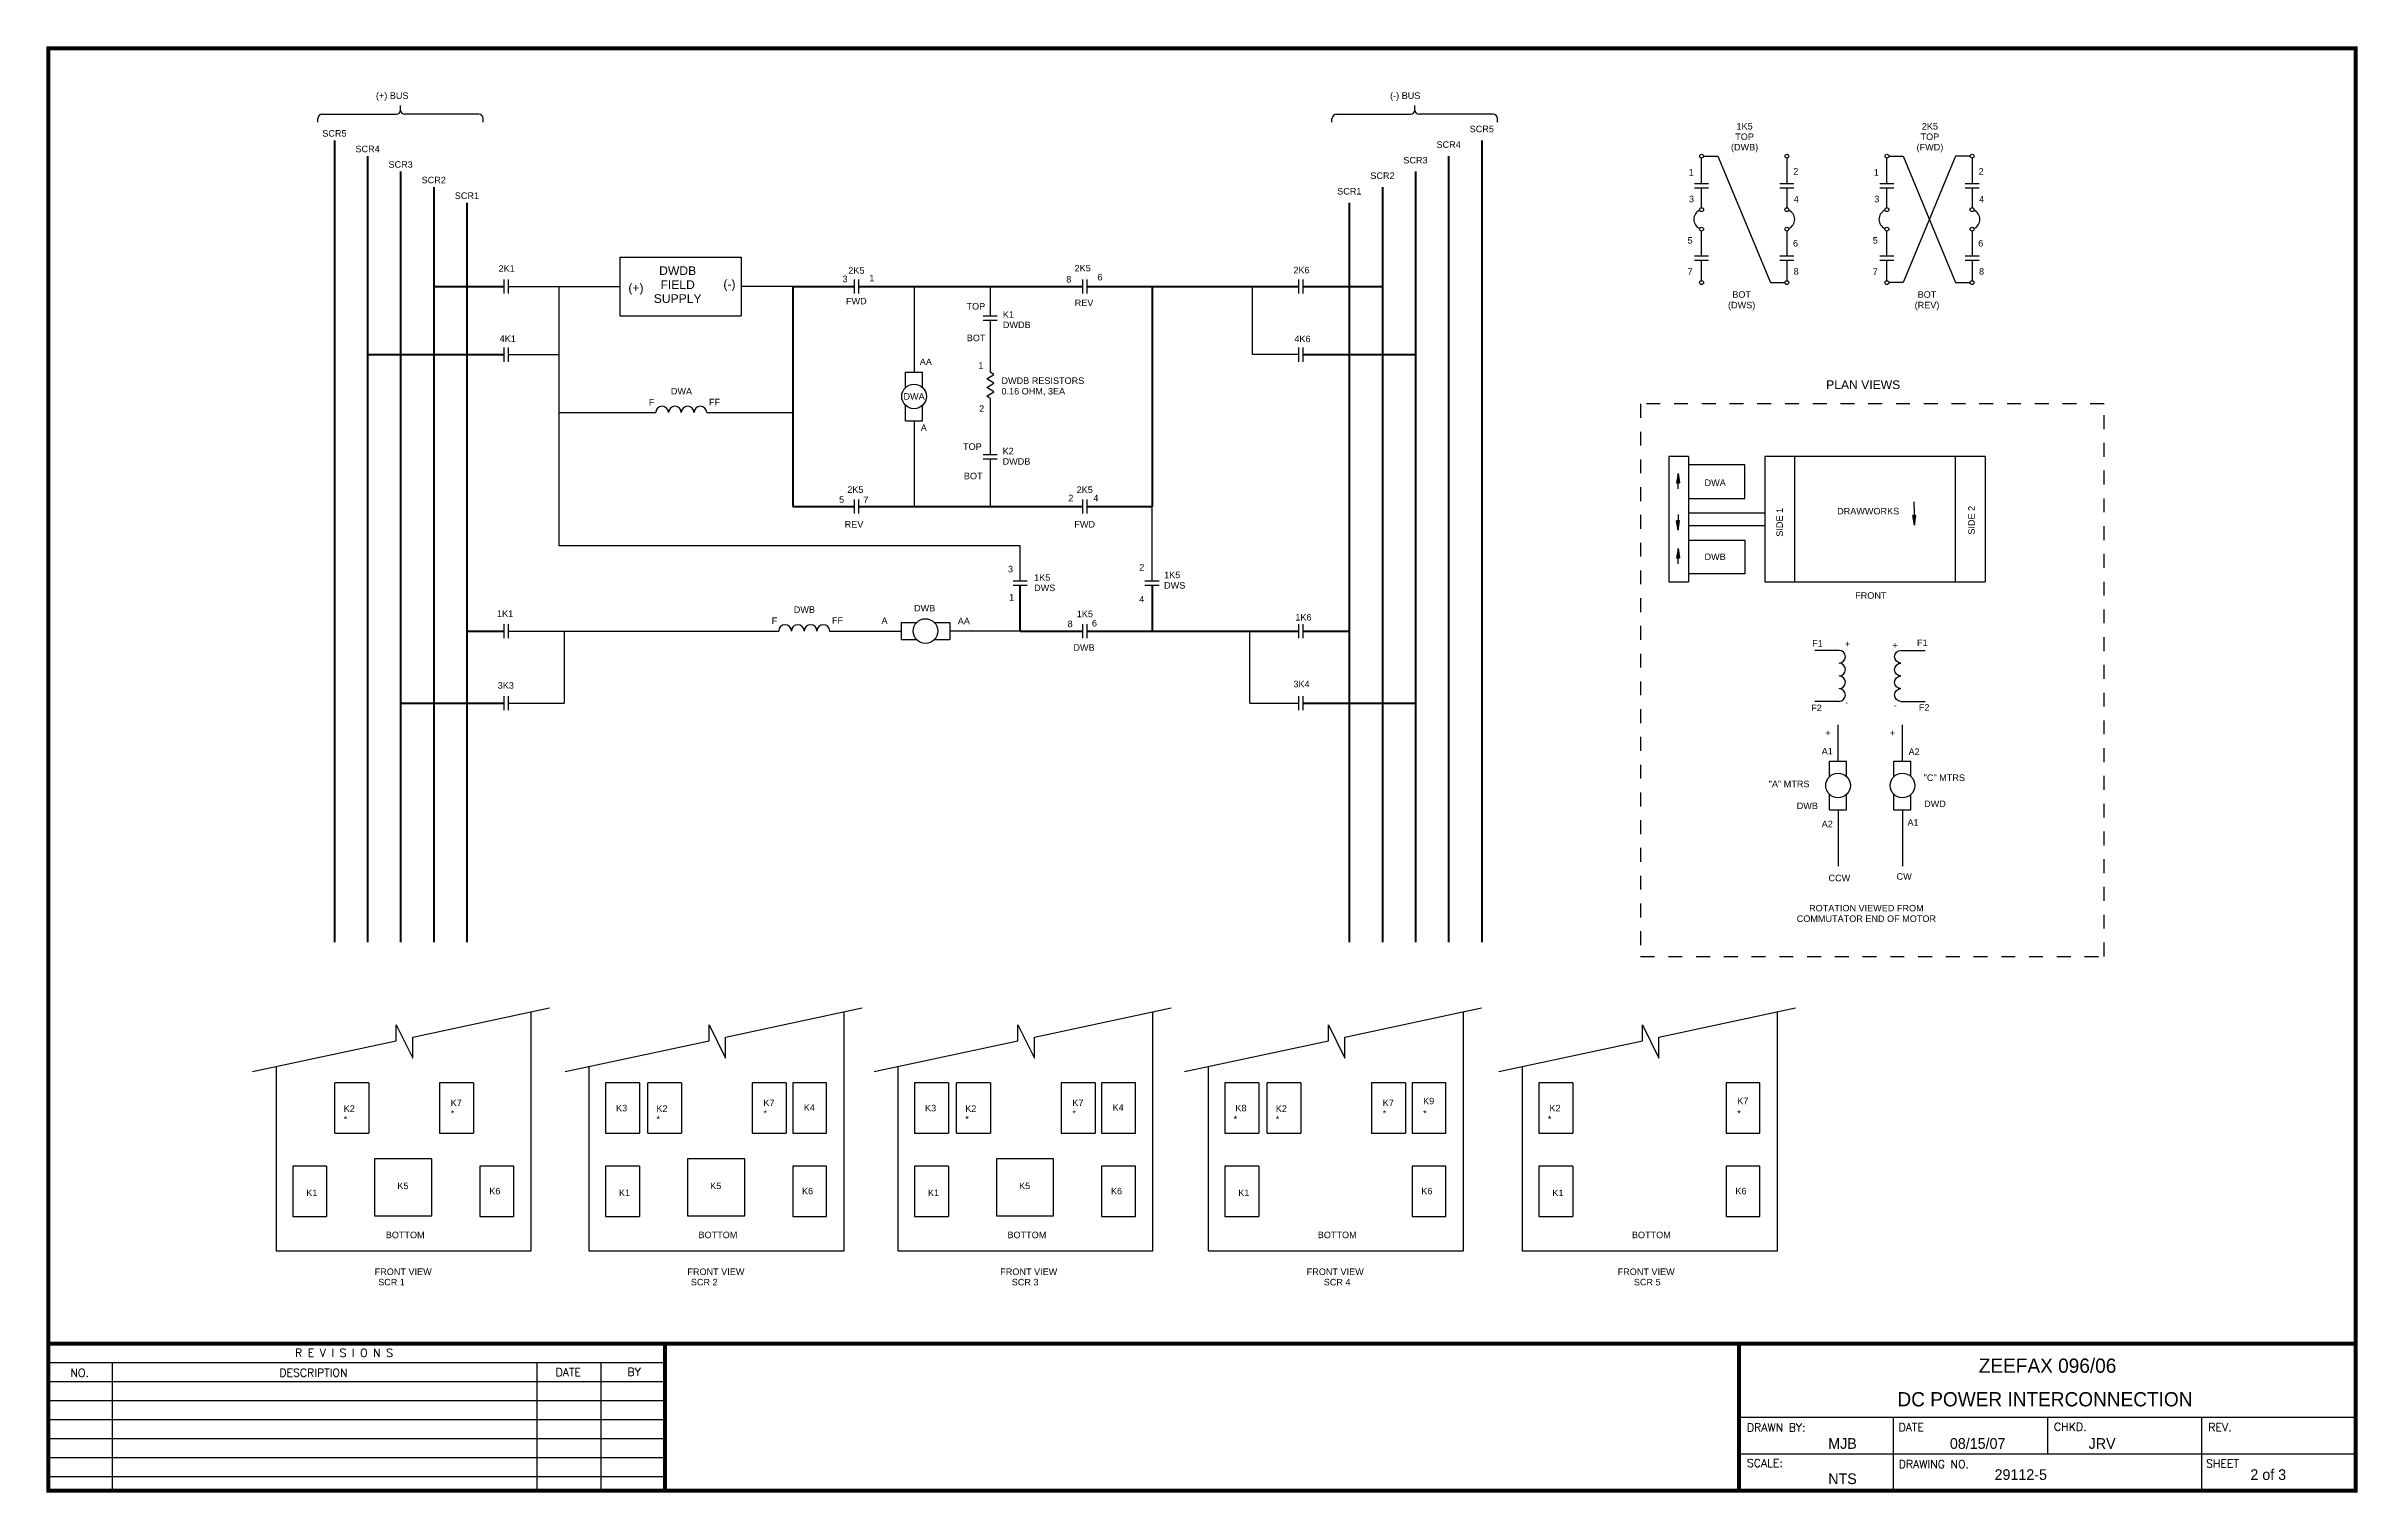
# Model space of a CAD drawing. Extents: x 1.8 to 18.4, y -2.1 to 8.3.
import ezdxf
from ezdxf.enums import TextEntityAlignment as Align

# ---------------------------------------------------------------- set-up
doc = ezdxf.new("R2010")
doc.units = 0
doc.header["$MEASUREMENT"] = 0
doc.linetypes.add('DASHED2', pattern=[0.375, 0.25, -0.125])
doc.layers.get('0').update_dxf_attribs({"linetype": 'CONTINUOUS'})
doc.layers.add('DRAWING', color=7, linetype='CONTINUOUS')
doc.styles.add('A1', font='A1.shx')
doc.styles.add('ROMAND', font='ROMAND.shx')
doc.styles.get("Standard").update_dxf_attribs({"font": 'ARIAL.TTF'})

# ---------------------------------------------------------------- blocks, each defined once
blk = doc.blocks.new('npcap')
for p, q in [((0, 0.051), (0, -0.051)), ((0.031, 0.051), (0.031, -0.051))]:
    blk.add_line(p, q)
blk = doc.blocks.new('coil')
for centre in [(0.046, 0), (0.138, 0), (0.23, 0), (0.322, 0)]:
    blk.add_arc(centre, 0.046, 0, 180)
blk = doc.blocks.new('resistor')
for p, q in [((0, 0), (0.016, 0.025)), ((0.016, 0.025), (0.047, -0.025)), ((0.047, -0.025), (0.08, 0.025)), ((0.08, 0.025), (0.111, -0.025)), ((0.111, -0.025), (0.142, 0.025)), ((0.142, 0.025), (0.174, -0.025)), ((0.174, -0.025), (0.189, 0))]:
    blk.add_line(p, q)
blk = doc.blocks.new('pot_arrow')
blk.add_hatch(color=256).paths.add_polyline_path([(-0.068, 0.011), (-0.068, -0.011), (0, 0)])
for p, q in [((-0.068, 0.011), (-0.068, -0.011)), ((0, 0), (-0.068, 0.011)), ((0, 0), (-0.068, -0.011))]:
    blk.add_line(p, q)

msp = doc.modelspace()

# ---------------------------------------------------------------- linework, layer by layer
at = {"color": 7}
for p, q in [((1.779, -1.059), (1.779, -2.119)), ((1.779, -1.196), (6.224, -1.196)), ((1.779, -1.332), (6.224, -1.332)), ((2.24, -1.196), (2.24, -2.119)), ((5.302, -1.196), (5.302, -2.119)), ((5.763, -1.196), (5.763, -2.119)), ((1.779, -1.469), (6.224, -1.469)), ((1.779, -1.606), (6.224, -1.606)), ((13.966, -1.589), (18.411, -1.589)), ((15.077, -1.589), (15.077, -2.119)), ((16.189, -1.589), (16.189, -1.854)), ((17.3, -1.589), (17.3, -2.119)), ((1.779, -1.743), (6.224, -1.743)), ((1.779, -1.88), (6.224, -1.88)), ((13.966, -1.854), (18.411, -1.854)), ((1.779, -2.017), (6.224, -2.017))]:
    msp.add_line(p, q, dxfattribs=at)
at = {"color": 7, "const_width": 0.0288}
msp.add_lwpolyline([(18.411, -2.119), (18.411, 8.276), (1.779, 8.276), (1.779, -2.119)], close=True, dxfattribs=at)
for points in [[(1.779, -1.059), (18.411, -1.059)], [(6.224, -1.059), (6.224, -2.119)], [(13.966, -2.119), (13.966, -1.059)]]:
    msp.add_lwpolyline(points, dxfattribs=at)
at = {"layer": 'DRAWING', "color": 7}
for p, q in [((4.318, 7.831), (4.318, 7.864)), ((11.629, 7.831), (11.629, 7.864)), ((3.722, 7.744), (3.722, 7.769)), ((3.753, 7.8), (4.287, 7.8)), ((4.883, 7.8), (4.349, 7.8)), ((4.915, 7.744), (4.915, 7.769)), ((11.032, 7.744), (11.032, 7.769)), ((11.064, 7.8), (11.598, 7.8)), ((12.194, 7.8), (11.66, 7.8)), ((12.225, 7.744), (12.225, 7.769)), ((13.71, 7.498), (13.814, 7.498)), ((13.814, 7.498), (14.192, 6.587)), ((15.046, 7.498), (15.15, 7.498)), ((15.527, 7.498), (15.15, 6.587)), ((15.15, 7.498), (15.527, 6.587)), ((15.632, 7.498), (15.527, 7.498)), ((13.696, 7.302), (13.696, 7.485)), ((14.311, 7.485), (14.311, 7.302)), ((15.032, 7.302), (15.032, 7.485)), ((15.646, 7.485), (15.646, 7.302)), ((13.696, 7.127), (13.696, 7.271)), ((14.311, 7.271), (14.311, 7.127)), ((15.032, 7.127), (15.032, 7.271)), ((15.646, 7.271), (15.646, 7.127)), ((13.696, 6.78), (13.696, 6.958)), ((14.311, 6.958), (14.311, 6.78)), ((15.032, 6.78), (15.032, 6.958)), ((15.646, 6.958), (15.646, 6.78)), ((5.9, 6.771), (5.9, 6.347)), ((5.9, 6.771), (6.773, 6.771)), ((6.773, 6.771), (6.773, 6.347)), ((13.696, 6.601), (13.696, 6.749)), ((14.311, 6.749), (14.311, 6.601)), ((15.032, 6.601), (15.032, 6.749)), ((15.646, 6.749), (15.646, 6.601)), ((5.095, 6.559), (5.9, 6.559)), ((5.462, 4.69), (5.462, 6.559)), ((7.147, 6.559), (6.773, 6.559)), ((8.02, 6.559), (8.02, 5.942)), ((8.569, 6.559), (8.569, 6.345)), ((10.46, 6.068), (10.46, 6.559)), ((14.192, 6.587), (14.297, 6.587)), ((15.15, 6.587), (15.045, 6.587)), ((15.527, 6.587), (15.632, 6.587)), ((5.9, 6.347), (6.773, 6.347)), ((8.569, 6.313), (8.569, 5.941)), ((5.095, 6.068), (5.462, 6.068)), ((10.792, 6.068), (10.46, 6.068)), ((7.959, 5.942), (8.081, 5.942)), ((7.959, 5.831), (7.959, 5.942)), ((8.081, 5.831), (8.081, 5.942)), ((7.959, 5.592), (7.959, 5.702)), ((8.081, 5.592), (8.081, 5.702)), ((8.569, 5.752), (8.569, 5.347)), ((5.462, 5.65), (6.158, 5.65)), ((6.525, 5.65), (7.147, 5.65)), ((7.959, 5.592), (8.081, 5.592)), ((8.02, 5.592), (8.02, 4.974)), ((13.461, 5.333), (13.461, 4.43)), ((13.601, 5.333), (13.461, 5.333)), ((13.601, 5.333), (13.601, 4.43)), ((15.739, 5.333), (14.151, 5.333)), ((14.151, 5.333), (14.151, 4.43)), ((14.366, 5.333), (14.366, 4.43)), ((15.525, 5.333), (15.525, 4.43)), ((15.739, 5.333), (15.739, 4.43)), ((8.569, 5.316), (8.569, 4.974)), ((13.527, 5.101), (13.527, 5.212)), ((14.008, 5.274), (13.601, 5.274)), ((14.008, 5.032), (14.008, 5.274)), ((13.601, 5.032), (14.008, 5.032)), ((15.227, 5.008), (15.23, 4.84)), ((9.735, 4.436), (9.735, 4.974)), ((13.527, 4.915), (13.527, 4.803)), ((13.601, 4.927), (14.151, 4.927)), ((13.601, 4.837), (14.151, 4.837)), ((8.784, 4.69), (5.462, 4.69)), ((8.784, 4.436), (8.784, 4.69)), ((13.527, 4.56), (13.527, 4.672)), ((13.601, 4.731), (14.008, 4.731)), ((14.008, 4.731), (14.008, 4.489)), ((13.461, 4.43), (13.601, 4.43)), ((14.008, 4.489), (13.601, 4.489)), ((14.151, 4.43), (15.739, 4.43)), ((5.095, 4.076), (7.044, 4.076)), ((5.499, 4.076), (5.499, 3.557)), ((7.411, 4.076), (7.927, 4.076)), ((7.411, 4.076), (7.927, 4.076)), ((7.927, 4.137), (7.927, 4.015)), ((7.927, 4.137), (8.037, 4.137)), ((7.927, 4.015), (8.037, 4.015)), ((8.167, 4.137), (8.277, 4.137)), ((8.167, 4.015), (8.277, 4.015)), ((8.277, 4.137), (8.277, 4.015)), ((8.784, 4.076), (8.277, 4.076)), ((10.441, 3.557), (10.441, 4.076)), ((14.687, 3.937), (14.513, 3.937)), ((15.133, 3.937), (15.307, 3.937)), ((5.095, 3.557), (5.499, 3.557)), ((10.441, 3.557), (10.792, 3.557)), ((14.687, 3.569), (14.513, 3.569)), ((15.133, 3.569), (15.307, 3.569)), ((14.68, 3.138), (14.68, 3.4)), ((15.144, 3.138), (15.144, 3.4)), ((14.619, 3.028), (14.619, 3.138)), ((14.619, 3.138), (14.741, 3.138)), ((14.741, 3.028), (14.741, 3.138)), ((15.083, 3.138), (15.205, 3.138)), ((15.083, 3.028), (15.083, 3.138)), ((15.205, 3.028), (15.205, 3.138)), ((14.619, 2.789), (14.619, 2.899)), ((14.741, 2.789), (14.741, 2.899)), ((15.083, 2.789), (15.083, 2.899)), ((15.205, 2.789), (15.205, 2.899)), ((14.619, 2.789), (14.741, 2.789)), ((14.68, 2.789), (14.68, 2.381)), ((15.083, 2.789), (15.205, 2.789)), ((15.144, 2.789), (15.144, 2.381)), ((4.406, 1.149), (5.392, 1.36)), ((6.66, 1.149), (7.646, 1.36)), ((8.887, 1.149), (9.873, 1.36)), ((11.124, 1.149), (12.11, 1.36)), ((13.388, 1.149), (14.374, 1.36)), ((4.288, 1.238), (4.406, 0.998)), ((4.288, 1.124), (4.288, 1.238)), ((5.261, -0.39), (5.261, 1.332)), ((6.542, 1.238), (6.66, 0.998)), ((6.542, 1.124), (6.542, 1.238)), ((7.515, -0.39), (7.515, 1.332)), ((8.769, 1.238), (8.887, 0.998)), ((8.769, 1.124), (8.769, 1.238)), ((9.742, -0.39), (9.742, 1.332)), ((11.006, 1.124), (11.006, 1.238)), ((11.006, 1.238), (11.124, 0.998)), ((11.979, -0.39), (11.979, 1.332)), ((13.27, 1.238), (13.388, 0.998)), ((13.27, 1.124), (13.27, 1.238)), ((14.243, -0.39), (14.243, 1.332)), ((3.251, 0.901), (4.288, 1.124)), ((4.406, 0.998), (4.406, 1.149)), ((5.505, 0.901), (6.542, 1.124)), ((6.66, 0.998), (6.66, 1.149)), ((7.732, 0.901), (8.769, 1.124)), ((8.887, 0.998), (8.887, 1.149)), ((9.969, 0.901), (11.006, 1.124)), ((11.124, 0.998), (11.124, 1.149)), ((12.234, 0.901), (13.27, 1.124)), ((13.388, 0.998), (13.388, 1.149)), ((3.422, 0.938), (3.422, -0.39)), ((5.676, 0.938), (5.676, -0.39)), ((7.902, 0.938), (7.902, -0.39)), ((10.14, 0.938), (10.14, -0.39)), ((12.404, 0.938), (12.404, -0.39)), ((3.845, 0.459), (3.845, 0.821)), ((4.09, 0.821), (3.845, 0.821)), ((4.09, 0.821), (4.09, 0.459)), ((4.6, 0.821), (4.6, 0.459)), ((4.844, 0.821), (4.6, 0.821)), ((4.844, 0.821), (4.844, 0.459)), ((5.796, 0.821), (5.796, 0.459)), ((6.041, 0.821), (5.796, 0.821)), ((6.041, 0.821), (6.041, 0.459)), ((6.1, 0.459), (6.1, 0.821)), ((6.344, 0.821), (6.1, 0.821)), ((6.344, 0.821), (6.344, 0.459)), ((6.854, 0.821), (6.854, 0.459)), ((7.098, 0.821), (6.854, 0.821)), ((7.098, 0.821), (7.098, 0.459)), ((7.389, 0.821), (7.145, 0.821)), ((7.145, 0.821), (7.145, 0.459)), ((7.389, 0.459), (7.389, 0.821)), ((8.267, 0.821), (8.023, 0.821)), ((8.023, 0.821), (8.023, 0.459)), ((8.267, 0.821), (8.267, 0.459)), ((8.571, 0.821), (8.326, 0.821)), ((8.326, 0.459), (8.326, 0.821)), ((8.571, 0.821), (8.571, 0.459)), ((9.325, 0.821), (9.081, 0.821)), ((9.081, 0.821), (9.081, 0.459)), ((9.325, 0.821), (9.325, 0.459)), ((9.371, 0.821), (9.371, 0.459)), ((9.616, 0.821), (9.371, 0.821)), ((9.616, 0.459), (9.616, 0.821)), ((10.26, 0.821), (10.26, 0.459)), ((10.505, 0.821), (10.26, 0.821)), ((10.505, 0.821), (10.505, 0.459)), ((10.808, 0.821), (10.564, 0.821)), ((10.564, 0.459), (10.564, 0.821)), ((10.808, 0.821), (10.808, 0.459)), ((11.562, 0.821), (11.318, 0.821)), ((11.318, 0.821), (11.318, 0.459)), ((11.562, 0.821), (11.562, 0.459)), ((11.609, 0.821), (11.609, 0.459)), ((11.853, 0.821), (11.609, 0.821)), ((11.853, 0.459), (11.853, 0.821)), ((12.769, 0.821), (12.524, 0.821)), ((12.524, 0.821), (12.524, 0.459)), ((12.769, 0.821), (12.769, 0.459)), ((14.117, 0.821), (13.873, 0.821)), ((13.873, 0.821), (13.873, 0.459)), ((14.117, 0.459), (14.117, 0.821)), ((3.845, 0.459), (4.09, 0.459)), ((4.6, 0.459), (4.844, 0.459)), ((5.796, 0.459), (6.041, 0.459)), ((6.1, 0.459), (6.344, 0.459)), ((6.854, 0.459), (7.098, 0.459)), ((7.145, 0.459), (7.389, 0.459)), ((8.023, 0.459), (8.267, 0.459)), ((8.326, 0.459), (8.571, 0.459)), ((9.081, 0.459), (9.325, 0.459)), ((9.371, 0.459), (9.616, 0.459)), ((10.26, 0.459), (10.505, 0.459)), ((10.564, 0.459), (10.808, 0.459)), ((11.318, 0.459), (11.562, 0.459)), ((11.609, 0.459), (11.853, 0.459)), ((12.524, 0.459), (12.769, 0.459)), ((13.873, 0.459), (14.117, 0.459)), ((3.542, 0.219), (3.542, -0.143)), ((3.786, 0.219), (3.542, 0.219)), ((3.786, 0.219), (3.786, -0.143)), ((4.132, 0.274), (4.132, -0.139)), ((4.545, 0.274), (4.132, 0.274)), ((4.545, -0.139), (4.545, 0.274)), ((4.89, 0.219), (4.89, -0.143)), ((5.135, 0.219), (4.89, 0.219)), ((5.135, -0.143), (5.135, 0.219)), ((5.796, 0.219), (5.796, -0.143)), ((6.041, 0.219), (5.796, 0.219)), ((6.041, 0.219), (6.041, -0.143)), ((6.386, 0.274), (6.386, -0.139)), ((6.799, 0.274), (6.386, 0.274)), ((6.799, -0.139), (6.799, 0.274)), ((7.145, 0.219), (7.145, -0.143)), ((7.389, 0.219), (7.145, 0.219)), ((7.389, -0.143), (7.389, 0.219)), ((8.023, 0.219), (8.023, -0.143)), ((8.267, 0.219), (8.023, 0.219)), ((8.267, 0.219), (8.267, -0.143)), ((8.613, 0.274), (8.613, -0.139)), ((9.026, 0.274), (8.613, 0.274)), ((9.026, -0.139), (9.026, 0.274)), ((9.371, 0.219), (9.371, -0.143)), ((9.616, 0.219), (9.371, 0.219)), ((9.616, -0.143), (9.616, 0.219)), ((10.26, 0.219), (10.26, -0.143)), ((10.505, 0.219), (10.26, 0.219)), ((10.505, 0.219), (10.505, -0.143)), ((11.609, 0.219), (11.609, -0.143)), ((11.853, 0.219), (11.609, 0.219)), ((11.853, -0.143), (11.853, 0.219)), ((12.524, 0.219), (12.524, -0.143)), ((12.769, 0.219), (12.524, 0.219)), ((12.769, 0.219), (12.769, -0.143)), ((13.873, 0.219), (13.873, -0.143)), ((14.117, 0.219), (13.873, 0.219)), ((14.117, -0.143), (14.117, 0.219)), ((3.542, -0.143), (3.786, -0.143)), ((4.132, -0.139), (4.545, -0.139)), ((4.89, -0.143), (5.135, -0.143)), ((5.796, -0.143), (6.041, -0.143)), ((6.386, -0.139), (6.799, -0.139)), ((7.145, -0.143), (7.389, -0.143)), ((8.023, -0.143), (8.267, -0.143)), ((8.613, -0.139), (9.026, -0.139)), ((9.371, -0.143), (9.616, -0.143)), ((10.26, -0.143), (10.505, -0.143)), ((11.609, -0.143), (11.853, -0.143)), ((12.524, -0.143), (12.769, -0.143)), ((13.873, -0.143), (14.117, -0.143)), ((3.422, -0.39), (5.261, -0.39)), ((5.676, -0.39), (7.515, -0.39)), ((7.902, -0.39), (9.742, -0.39)), ((10.14, -0.39), (11.979, -0.39)), ((12.404, -0.39), (14.243, -0.39))]:
    msp.add_line(p, q, dxfattribs=at)
at = {"layer": 'DRAWING', "color": 7, "lineweight": 50}
for p, q in [((3.842, 7.612), (3.842, 1.834)), ((4.081, 7.499), (4.081, 1.834)), ((11.873, 7.499), (11.873, 1.834)), ((12.112, 7.612), (12.112, 1.834)), ((4.319, 7.387), (4.319, 1.834)), ((11.634, 7.387), (11.634, 1.834)), ((4.558, 7.275), (4.558, 1.834)), ((11.396, 7.275), (11.396, 1.834)), ((4.797, 7.163), (4.797, 1.834)), ((11.157, 7.163), (11.157, 1.834)), ((4.558, 6.559), (5.063, 6.559)), ((7.147, 6.559), (7.147, 4.974)), ((7.147, 6.559), (7.588, 6.559)), ((7.62, 6.559), (9.235, 6.559)), ((9.266, 6.559), (10.792, 6.559)), ((9.735, 6.559), (9.735, 4.974)), ((10.823, 6.559), (11.396, 6.559)), ((4.081, 6.068), (5.063, 6.068)), ((10.823, 6.068), (11.634, 6.068)), ((7.147, 4.974), (7.588, 4.974)), ((7.62, 4.974), (9.235, 4.974)), ((9.266, 4.974), (9.735, 4.974)), ((8.784, 4.076), (8.784, 4.404)), ((9.735, 4.404), (9.735, 4.076)), ((4.797, 4.076), (5.063, 4.076)), ((8.784, 4.076), (9.235, 4.076)), ((9.266, 4.076), (10.792, 4.076)), ((10.823, 4.076), (11.157, 4.076)), ((4.319, 3.557), (5.063, 3.557)), ((10.823, 3.557), (11.634, 3.557))]:
    msp.add_line(p, q, dxfattribs=at)
at = {"layer": 'DRAWING', "color": 7, "linetype": 'DASHED2', "ltscale": 0.375}
for p, q in [((13.257, 5.713), (13.257, 1.732)), ((16.598, 5.713), (13.257, 5.713)), ((16.598, 1.732), (16.598, 5.713)), ((13.257, 1.732), (16.598, 1.732))]:
    msp.add_line(p, q, dxfattribs=at)
at = {"layer": 'DRAWING', "color": 7}
for centre, radius in [((13.696, 7.498), 0.0139), ((14.311, 7.498), 0.0139), ((15.032, 7.498), 0.0139), ((15.646, 7.498), 0.0139), ((13.696, 7.113), 0.0139), ((14.311, 7.113), 0.0139), ((15.032, 7.113), 0.0139), ((15.646, 7.113), 0.0139), ((13.696, 6.972), 0.0139), ((14.311, 6.972), 0.0139), ((15.032, 6.972), 0.0139), ((15.646, 6.972), 0.0139), ((13.696, 6.587), 0.0139), ((14.311, 6.587), 0.0139), ((15.032, 6.587), 0.0139), ((15.646, 6.587), 0.0139), ((8.02, 5.767), 0.0889), ((8.102, 4.076), 0.0889), ((14.68, 2.963), 0.0889), ((15.144, 2.963), 0.0889)]:
    msp.add_circle(centre, radius, dxfattribs=at)
for centre, radius, start, end in [((4.287, 7.831), 0.0312, 270, 0), ((4.349, 7.831), 0.0312, 180, 270), ((11.598, 7.831), 0.0312, 270, 0), ((11.66, 7.831), 0.0312, 180, 270), ((3.753, 7.769), 0.0312, 90, 180), ((4.883, 7.769), 0.0312, 0, 90), ((11.064, 7.769), 0.0312, 90, 180), ((12.194, 7.769), 0.0312, 0, 90), ((13.712, 7.043), 0.0724, 113.628, 246.372), ((14.295, 7.043), 0.0724, 293.628, 66.372), ((15.047, 7.043), 0.0724, 113.628, 246.372), ((15.63, 7.043), 0.0724, 293.628, 66.372)]:
    msp.add_arc(centre, radius, start, end, dxfattribs=at)

# ---------------------------------------------------------------- block references
for name, p, rotation in [('npcap', (13.696, 7.271), 90), ('npcap', (14.311, 7.271), 90), ('npcap', (15.032, 7.271), 90), ('npcap', (15.646, 7.271), 90), ('npcap', (13.696, 6.749), 90), ('npcap', (14.311, 6.749), 90), ('npcap', (15.032, 6.749), 90), ('npcap', (15.646, 6.749), 90), ('npcap', (8.569, 6.345), 270), ('resistor', (8.569, 5.752), 90), ('npcap', (8.569, 5.347), 270), ('pot_arrow', (13.527, 5.212), 90), ('pot_arrow', (13.527, 4.803), 270), ('pot_arrow', (15.23, 4.84), 270), ('pot_arrow', (13.527, 4.672), 90), ('npcap', (8.784, 4.436), 270), ('npcap', (9.735, 4.436), 270), ('coil', (14.687, 3.937), 270)]:
    msp.add_blockref(name, p, dxfattribs=dict(at, rotation=rotation))
for name, p in [('npcap', (5.063, 6.559)), ('npcap', (7.588, 6.559)), ('npcap', (9.235, 6.559)), ('npcap', (10.792, 6.559)), ('npcap', (5.063, 6.068)), ('npcap', (10.792, 6.068)), ('coil', (6.158, 5.65)), ('npcap', (7.588, 4.974)), ('npcap', (9.235, 4.974)), ('npcap', (5.063, 4.076)), ('coil', (7.044, 4.076)), ('npcap', (9.235, 4.076)), ('npcap', (10.792, 4.076)), ('npcap', (5.063, 3.557)), ('npcap', (10.792, 3.557))]:
    msp.add_blockref(name, p, dxfattribs=at)
at = {"layer": 'DRAWING', "color": 7, "xscale": -1, "rotation": 90}
msp.add_blockref('coil', (15.133, 3.937), dxfattribs=at)

# ---------------------------------------------------------------- texts
at = {"color": 7}
for s, height, style, p in [('R E V I S I O N S', 0.05763, 'ROMAND', (3.558, -1.154)), ('NO.', 0.0576, 'ROMAND', (1.939, -1.298)), ('DESCRIPTION', 0.05763, 'ROMAND', (3.445, -1.297)), ('DATE', 0.0576, 'ROMAND', (5.436, -1.294)), ('BY', 0.0576, 'ROMAND', (5.954, -1.292)), ('DC POWER INTERCONNECTION', 0.10259, 'A1', (15.108, -1.511)), ('DRAWN BY:', 0.0576, 'ROMAND', (14.023, -1.692)), ('DATE', 0.0576, 'ROMAND', (15.116, -1.69)), ('CHKD.', 0.0576, 'ROMAND', (16.236, -1.687)), ('REV.', 0.0576, 'ROMAND', (17.348, -1.69)), ('MJB', 0.0769, 'A1', (14.609, -1.817)), ('08/15/07', 0.0769, 'A1', (15.486, -1.817)), ('JRV', 0.0769, 'A1', (16.486, -1.817)), ('SCALE:', 0.0576, 'ROMAND', (14.023, -1.948)), ('NTS', 0.0769, 'A1', (14.609, -2.071)), ('DRAWING NO.', 0.05763, 'ROMAND', (15.117, -1.956)), ('29112-5', 0.0769, 'A1', (15.808, -2.041)), ('SHEET', 0.0576, 'ROMAND', (17.332, -1.952)), ('2 of 3', 0.0769, 'A1', (17.652, -2.041))]:
    msp.add_text(s, height=height, dxfattribs=dict(at, style=style)).set_placement(p)
at = {"color": 7, "style": 'A1'}
msp.add_text('ZEEFAX 096/06', height=0.10259, dxfattribs=at).set_placement((16.19, -1.269), align=Align.CENTER)
at = {"layer": 'DRAWING', "color": 7}
for s, height, p in [('(+) BUS', 0.0469, (4.141, 7.911)), ('(-) BUS', 0.0469, (11.451, 7.911)), ('1', 0.0469, (13.603, 7.358)), ('2', 0.0469, (14.357, 7.365)), ('1', 0.0469, (14.938, 7.358)), ('2', 0.0469, (15.693, 7.365)), ('3', 0.0469, (13.605, 7.166)), ('4', 0.0469, (14.36, 7.164)), ('3', 0.0469, (14.941, 7.166)), ('4', 0.0469, (15.696, 7.164)), ('5', 0.0469, (13.595, 6.868)), ('6', 0.0469, (14.355, 6.847)), ('5', 0.0469, (14.93, 6.868)), ('6', 0.0469, (15.69, 6.847)), ('2K1', 0.0469, (5.025, 6.665)), ('2K6', 0.0469, (10.754, 6.654)), ('7', 0.0469, (13.595, 6.643)), ('8', 0.0469, (14.36, 6.645)), ('7', 0.0469, (14.93, 6.643)), ('8', 0.0469, (15.696, 6.645)), ('TOP', 0.0469, (8.398, 6.393)), ('K1', 0.0469, (8.66, 6.334)), ('4K1', 0.0469, (5.033, 6.16)), ('BOT', 0.0469, (8.4, 6.165)), ('DWDB', 0.0469, (8.66, 6.259)), ('4K6', 0.0469, (10.761, 6.158)), ('AA', 0.0469, (8.061, 5.993)), ('1', 0.0469, (8.483, 5.967)), ('DWDB RESISTORS', 0.04688, (8.65, 5.857)), ('F', 0.0469, (6.108, 5.701)), ('DWA', 0.0469, (6.267, 5.781)), ('FF', 0.0469, (6.542, 5.703)), ('2', 0.0469, (8.489, 5.656)), ('0.16 OHM, 3EA', 0.04688, (8.65, 5.781)), ('A', 0.0469, (8.068, 5.518)), ('TOP', 0.0469, (8.373, 5.382)), ('K2', 0.0469, (8.658, 5.35)), ('BOT', 0.0469, (8.379, 5.17)), ('DWDB', 0.0469, (8.658, 5.275)), ('3', 0.0469, (8.697, 4.499)), ('2', 0.0469, (9.643, 4.512)), ('1K5', 0.0469, (9.822, 4.457)), ('1', 0.0469, (8.705, 4.296)), ('1K5', 0.0469, (8.885, 4.439)), ('DWS', 0.0469, (8.885, 4.364)), ('DWS', 0.0469, (9.822, 4.382)), ('1K1', 0.0469, (5.014, 4.178)), ('F', 0.0469, (6.994, 4.127)), ('DWB', 0.0469, (7.153, 4.207)), ('FF', 0.0469, (7.428, 4.129)), ('A', 0.0469, (7.785, 4.127)), ('DWB', 0.0469, (8.02, 4.218)), ('AA', 0.0469, (8.335, 4.125)), ('4', 0.0469, (9.643, 4.282)), ('1K6', 0.0469, (10.768, 4.152)), ('F1', 0.0469, (14.493, 3.964)), ('+', 0.0469, (14.728, 3.961)), ('F1', 0.0469, (15.249, 3.968)), ('+', 0.0469, (15.071, 3.95)), ('3K3', 0.0469, (5.019, 3.661)), ('3K4', 0.0469, (10.754, 3.671)), ('F2', 0.0469, (14.486, 3.499)), ('-', 0.0469, (14.731, 3.54)), ('-', 0.0469, (15.082, 3.518)), ('F2', 0.0469, (15.262, 3.502)), ('+', 0.0469, (14.588, 3.318)), ('+', 0.0469, (15.053, 3.318)), ('A1', 0.0469, (14.562, 3.187)), ('A2', 0.0469, (15.188, 3.183)), ('"C" MTRS', 0.0469, (15.297, 2.996)), ('"A" MTRS', 0.0469, (14.18, 2.951)), ('DWB', 0.0469, (14.382, 2.793)), ('DWD', 0.0469, (15.3, 2.808)), ('A2', 0.0469, (14.562, 2.662)), ('A1', 0.0469, (15.18, 2.674)), ('CCW', 0.0469, (14.611, 2.273)), ('CW', 0.0469, (15.102, 2.284)), ('K7', 0.0469, (4.68, 0.653)), ('K7', 0.0469, (6.934, 0.653)), ('K7', 0.0469, (9.161, 0.653)), ('K7', 0.0469, (11.398, 0.653)), ('K9', 0.0469, (11.689, 0.666)), ('K7', 0.0469, (13.953, 0.666)), ('*', 0.0469, (3.909, 0.536)), ('K2', 0.0469, (3.909, 0.611)), ('*', 0.0469, (4.68, 0.578)), ('K3', 0.0469, (5.872, 0.615)), ('*', 0.0469, (6.163, 0.536)), ('K2', 0.0469, (6.163, 0.611)), ('*', 0.0469, (6.934, 0.578)), ('K4', 0.0469, (7.225, 0.619)), ('K3', 0.0469, (8.099, 0.615)), ('*', 0.0469, (8.389, 0.536)), ('K2', 0.0469, (8.389, 0.611)), ('*', 0.0469, (9.161, 0.578)), ('K4', 0.0469, (9.451, 0.619)), ('*', 0.0469, (10.323, 0.536)), ('K8', 0.0469, (10.336, 0.615)), ('*', 0.0469, (10.627, 0.536)), ('K2', 0.0469, (10.627, 0.611)), ('*', 0.0469, (11.398, 0.578)), ('*', 0.0469, (11.689, 0.578)), ('*', 0.0469, (12.588, 0.536)), ('K2', 0.0469, (12.6, 0.615)), ('*', 0.0469, (13.953, 0.578)), ('K1', 0.0469, (3.639, 0.004)), ('K5', 0.0469, (4.296, 0.055)), ('K6', 0.0469, (4.958, 0.017)), ('K1', 0.0469, (5.893, 0.004)), ('K5', 0.0469, (6.55, 0.055)), ('K6', 0.0469, (7.212, 0.017)), ('K1', 0.0469, (8.12, 0.004)), ('K5', 0.0469, (8.777, 0.055)), ('K6', 0.0469, (9.439, 0.017)), ('K1', 0.0469, (10.357, 0.004)), ('K6', 0.0469, (11.676, 0.017)), ('K1', 0.0469, (12.621, 0.004)), ('K6', 0.0469, (13.94, 0.017)), ('BOTTOM', 0.0469, (4.212, -0.299)), ('BOTTOM', 0.0469, (6.466, -0.299)), ('BOTTOM', 0.0469, (8.693, -0.299)), ('BOTTOM', 0.0469, (10.93, -0.299)), ('BOTTOM', 0.0469, (13.194, -0.299)), ('FRONT VIEW', 0.0469, (4.132, -0.564)), ('SCR 1', 0.0469, (4.157, -0.639)), ('FRONT VIEW', 0.0469, (6.386, -0.564)), ('SCR 2', 0.0469, (6.411, -0.639)), ('FRONT VIEW', 0.0469, (8.641, -0.564)), ('SCR 3', 0.0469, (8.724, -0.639)), ('FRONT VIEW', 0.0469, (10.85, -0.564)), ('SCR 4', 0.0469, (10.973, -0.639)), ('FRONT VIEW', 0.0469, (13.091, -0.564)), ('SCR 5', 0.0469, (13.208, -0.639))]:
    msp.add_text(s, height=height, dxfattribs=at).set_placement(p)
for s, height, p in [('SCR5', 0.0469, (3.842, 7.639)), ('SCR5', 0.0469, (12.112, 7.671)), ('1K5', 0.0469, (14.006, 7.69)), ('2K5', 0.0469, (15.342, 7.69)), ('SCR4', 0.0469, (4.081, 7.527)), ('SCR4', 0.0469, (11.873, 7.558)), ('(DWB)', 0.0469, (14.006, 7.54)), ('TOP', 0.0469, (14.006, 7.615)), ('(FWD)', 0.0469, (15.342, 7.54)), ('TOP', 0.0469, (15.342, 7.615)), ('SCR3', 0.0469, (4.319, 7.415)), ('SCR2', 0.0469, (4.558, 7.303)), ('SCR2', 0.0469, (11.396, 7.334)), ('SCR3', 0.0469, (11.634, 7.446)), ('SCR1', 0.0469, (4.797, 7.19)), ('SCR1', 0.0469, (11.157, 7.222)), ('DWDB', 0.0625, (6.316, 6.642)), ('2K5', 0.0469, (7.604, 6.651)), ('2K5', 0.0469, (9.235, 6.668)), ('(+)', 0.0625, (6.015, 6.518)), ('SUPPLY', 0.0625, (6.316, 6.441)), ('FIELD', 0.0625, (6.316, 6.541)), ('(-)', 0.0625, (6.689, 6.545)), ('3', 0.0469, (7.522, 6.59)), ('1', 0.0469, (7.715, 6.596)), ('8', 0.0469, (9.135, 6.588)), ('6', 0.0469, (9.36, 6.603)), ('BOT', 0.0469, (13.985, 6.478)), ('BOT', 0.0469, (15.321, 6.478)), ('FWD', 0.0469, (7.604, 6.43)), ('REV', 0.0469, (9.245, 6.418)), ('(DWS)', 0.0469, (13.985, 6.402)), ('(REV)', 0.0469, (15.321, 6.402)), ('PLAN VIEWS', 0.0625, (14.861, 5.82)), ('DWA', 0.0469, (13.794, 5.122)), ('5', 0.0469, (7.498, 5.001)), ('2K5', 0.0469, (7.597, 5.072)), ('7', 0.0469, (7.672, 4.997)), ('2', 0.0469, (9.15, 5.011)), ('2K5', 0.0469, (9.25, 5.071)), ('4', 0.0469, (9.33, 5.011)), ('REV', 0.0469, (7.587, 4.822)), ('FWD', 0.0469, (9.25, 4.822)), ('DRAWWORKS', 0.0469, (14.897, 4.917)), ('DWB', 0.0469, (13.794, 4.588)), ('FRONT', 0.0469, (14.916, 4.309)), ('1K5', 0.0469, (9.251, 4.176)), ('8', 0.0469, (9.145, 4.104)), ('6', 0.0469, (9.32, 4.109)), ('DWB', 0.0469, (9.245, 3.934)), ('COMMUTATOR END OF MOTOR', 0.04688, (14.884, 1.98)), ('ROTATION VIEWED FROM', 0.04688, (14.884, 2.056))]:
    msp.add_text(s, height=height, dxfattribs=at).set_placement(p, align=Align.CENTER)
msp.add_text('DWA', height=0.0469, dxfattribs=at).set_placement((8.02, 5.767), align=Align.MIDDLE_CENTER)
for s, p in [('SIDE 1', (14.282, 4.756)), ('SIDE 2', (15.665, 4.771))]:
    msp.add_text(s, height=0.0469, rotation=90, dxfattribs=at).set_placement(p)

doc.saveas('drawing.dxf')
